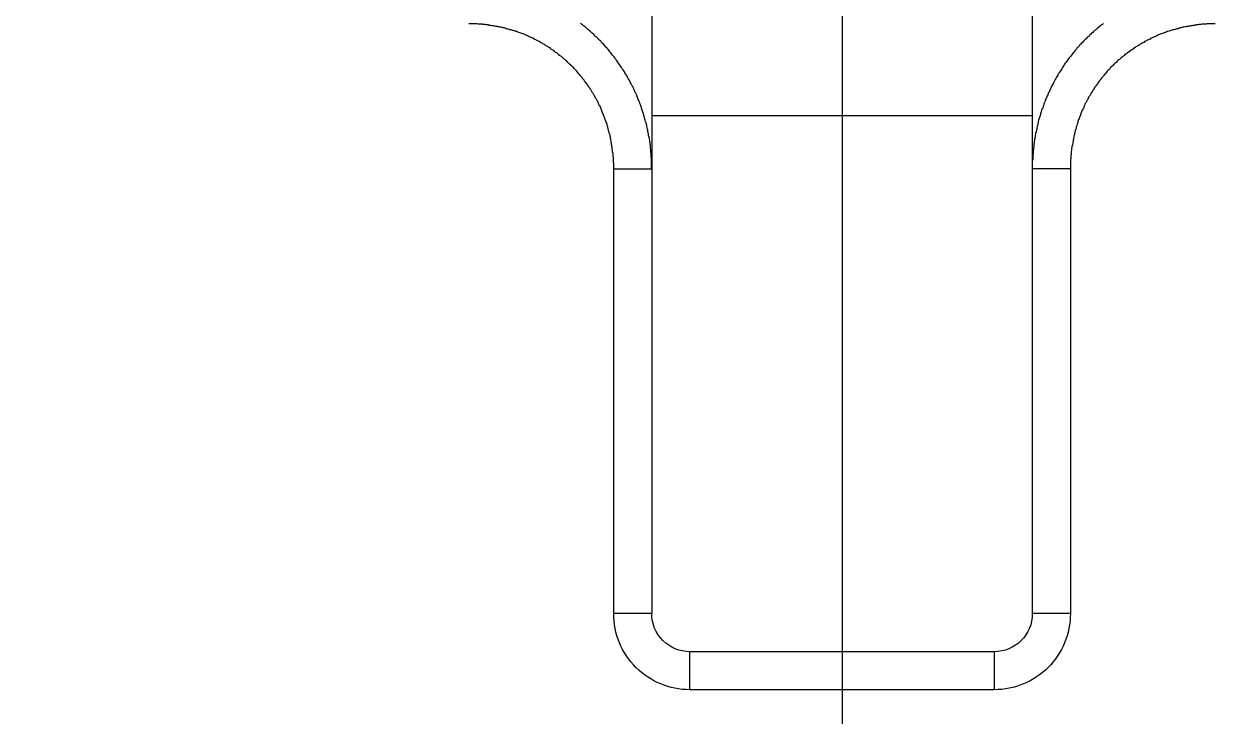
# Model space of a CAD drawing. Header units: millimetres. Extents: x 0 to 3800, y -67 to 2530.
# Drawn here: x 2340.594 to 2343.808, y 1008.626 to 1010.494 of the extents above; entities that cross this region are included whole.
import ezdxf
from ezdxf.lldxf.tags import DXFTag

# ---------------------------------------------------------------- set-up
doc = ezdxf.new("R2010")
doc.units = ezdxf.units.MM
doc.layers.add('내부선 및 부속', color=4, linetype='Continuous')
doc.layers.add('중심선', color=1, linetype='DASHED')
tags = doc.linetypes.add('DASHDOT', pattern=[70, 31, -13, 13, -13]).pattern_tags.tags
tags[10:11] = [DXFTag(74, 4), DXFTag(75, 0), DXFTag(340, '0'), DXFTag(46, 0.0), DXFTag(50, 0.0), DXFTag(44, 0.0), DXFTag(45, 0.0)]
tags[8:9] = [DXFTag(74, 4), DXFTag(75, 0), DXFTag(340, '0'), DXFTag(46, 0.0), DXFTag(50, 0.0), DXFTag(44, 0.0), DXFTag(45, 0.0)]
tags[6:7] = [DXFTag(74, 4), DXFTag(75, 0), DXFTag(340, '0'), DXFTag(46, 0.0), DXFTag(50, 0.0), DXFTag(44, 0.0), DXFTag(45, 0.0)]
tags[4:5] = [DXFTag(74, 4), DXFTag(75, 0), DXFTag(340, '0'), DXFTag(46, 0.0), DXFTag(50, 0.0), DXFTag(44, 0.0), DXFTag(45, 0.0)]
tags = doc.linetypes.add('DASHED', pattern=[25.72, 12.86, -12.86]).pattern_tags.tags
tags[6:7] = [DXFTag(74, 4), DXFTag(75, 0), DXFTag(340, '0'), DXFTag(46, 0.0), DXFTag(50, 0.0), DXFTag(44, 0.0), DXFTag(45, 0.0)]
tags[4:5] = [DXFTag(74, 4), DXFTag(75, 0), DXFTag(340, '0'), DXFTag(46, 0.0), DXFTag(50, 0.0), DXFTag(44, 0.0), DXFTag(45, 0.0)]

msp = doc.modelspace()

# ---------------------------------------------------------------- linework, layer by layer
at = {"layer": '내부선 및 부속', "linetype": 'Continuous'}
for p, q in [((2342.2879, 1013.3167), (2342.2879, 1008.9026)), ((2343.3144, 1013.3167), (2343.3144, 1008.9026)), ((2342.2879, 1010.2465), (2343.3144, 1010.2465)), ((2342.1852, 1008.9026), (2342.1852, 1010.1029)), ((2342.1852, 1010.1029), (2342.2879, 1010.1029)), ((2343.4171, 1010.1029), (2343.3144, 1010.1029)), ((2343.4171, 1010.1029), (2343.4171, 1008.9026)), ((2342.2879, 1008.9026), (2342.1852, 1008.9026)), ((2343.4171, 1008.9026), (2343.3144, 1008.9026)), ((2342.3905, 1008.6973), (2342.3905, 1008.7999)), ((2343.2118, 1008.7999), (2342.3905, 1008.7999)), ((2343.2118, 1008.7999), (2343.2118, 1008.6973)), ((2343.2118, 1008.6973), (2342.3905, 1008.6973))]:
    msp.add_line(p, q, dxfattribs=at)
at = {"layer": '내부선 및 부속', "linetype": 'Continuous', "flags": 128}
for points in [[(2342.1854, 1010.1025), (2342.1854, 1010.1055), (2342.1854, 1010.1085), (2342.1854, 1010.1115), (2342.1854, 1010.1135), (2342.1854, 1010.1165), (2342.1844, 1010.1195), (2342.1844, 1010.1225), (2342.1844, 1010.1245), (2342.1844, 1010.1275), (2342.1844, 1010.1305), (2342.1844, 1010.1335), (2342.1834, 1010.1355), (2342.1834, 1010.1385), (2342.1834, 1010.1415), (2342.1834, 1010.1445), (2342.1824, 1010.1465), (2342.1824, 1010.1495), (2342.1824, 1010.1525), (2342.1814, 1010.1545), (2342.1814, 1010.1575), (2342.1814, 1010.1605), (2342.1804, 1010.1635), (2342.1804, 1010.1655), (2342.1794, 1010.1685), (2342.1794, 1010.1715), (2342.1784, 1010.1745), (2342.1784, 1010.1765), (2342.1774, 1010.1795), (2342.1774, 1010.1825), (2342.1764, 1010.1845), (2342.1764, 1010.1875), (2342.1754, 1010.1905), (2342.1754, 1010.1925), (2342.1744, 1010.1955), (2342.1734, 1010.1985), (2342.1734, 1010.2015), (2342.1724, 1010.2035), (2342.1714, 1010.2065), (2342.1704, 1010.2095), (2342.1704, 1010.2115), (2342.1694, 1010.2145), (2342.1684, 1010.2175), (2342.1674, 1010.2195), (2342.1674, 1010.2225), (2342.1664, 1010.2245), (2342.1654, 1010.2275), (2342.1644, 1010.2305), (2342.1634, 1010.2325), (2342.1624, 1010.2355), (2342.1614, 1010.2385), (2342.1604, 1010.2405), (2342.1594, 1010.2435), (2342.1584, 1010.2455), (2342.1574, 1010.2485), (2342.1564, 1010.2505), (2342.1554, 1010.2535), (2342.1544, 1010.2565), (2342.1534, 1010.2585), (2342.1524, 1010.2615), (2342.1514, 1010.2635), (2342.1504, 1010.2665), (2342.1494, 1010.2685), (2342.1484, 1010.2715), (2342.1464, 1010.2735), (2342.1454, 1010.2765), (2342.1444, 1010.2785), (2342.1434, 1010.2815), (2342.1424, 1010.2835), (2342.1404, 1010.2865), (2342.1394, 1010.2885), (2342.1384, 1010.2905), (2342.1364, 1010.2935), (2342.1354, 1010.2955), (2342.1344, 1010.2985), (2342.1324, 1010.3005), (2342.1314, 1010.3025), (2342.1294, 1010.3055), (2342.1284, 1010.3075), (2342.1274, 1010.3095), (2342.1254, 1010.3125), (2342.1244, 1010.3145), (2342.1224, 1010.3165), (2342.1214, 1010.3195), (2342.1194, 1010.3215), (2342.1184, 1010.3235), (2342.1164, 1010.3265), (2342.1154, 1010.3285), (2342.1134, 1010.3305), (2342.1114, 1010.3325), (2342.1104, 1010.3355), (2342.1084, 1010.3375), (2342.1064, 1010.3395), (2342.1054, 1010.3415), (2342.1034, 1010.3435), (2342.1014, 1010.3465), (2342.1004, 1010.3485), (2342.0984, 1010.3505), (2342.0964, 1010.3525), (2342.0944, 1010.3545), (2342.0934, 1010.3565), (2342.0934, 1010.3565), (2342.0914, 1010.3585), (2342.0894, 1010.3605), (2342.0874, 1010.3635), (2342.0854, 1010.3655), (2342.0844, 1010.3675), (2342.0824, 1010.3695), (2342.0804, 1010.3715), (2342.0784, 1010.3735), (2342.0764, 1010.3755), (2342.0744, 1010.3775), (2342.0724, 1010.3795), (2342.0704, 1010.3815), (2342.0684, 1010.3835), (2342.0664, 1010.3845), (2342.0644, 1010.3865), (2342.0624, 1010.3885), (2342.0604, 1010.3905), (2342.0584, 1010.3925), (2342.0564, 1010.3945), (2342.0544, 1010.3965), (2342.0524, 1010.3975), (2342.0504, 1010.3995), (2342.0484, 1010.4015), (2342.0464, 1010.4035), (2342.0444, 1010.4055), (2342.0424, 1010.4065), (2342.0394, 1010.4085), (2342.0374, 1010.4105), (2342.0354, 1010.4115), (2342.0334, 1010.4135), (2342.0314, 1010.4155), (2342.0284, 1010.4165), (2342.0264, 1010.4185), (2342.0244, 1010.4205), (2342.0224, 1010.4215), (2342.0194, 1010.4235), (2342.0174, 1010.4245), (2342.0154, 1010.4265), (2342.0134, 1010.4285), (2342.0104, 1010.4295), (2342.0084, 1010.4315), (2342.0064, 1010.4325), (2342.0034, 1010.4345), (2342.0014, 1010.4355), (2341.9994, 1010.4365), (2341.9964, 1010.4385), (2341.9944, 1010.4395), (2341.9924, 1010.4415), (2341.9894, 1010.4425), (2341.9874, 1010.4435), (2341.9844, 1010.4455), (2341.9824, 1010.4465), (2341.9804, 1010.4475), (2341.9774, 1010.4495), (2341.9754, 1010.4505), (2341.9724, 1010.4515), (2341.9704, 1010.4525), (2341.9674, 1010.4545), (2341.9654, 1010.4555), (2341.9624, 1010.4565), (2341.9604, 1010.4575), (2341.9574, 1010.4585), (2341.9554, 1010.4595), (2341.9524, 1010.4615), (2341.9504, 1010.4625), (2341.9474, 1010.4635), (2341.9454, 1010.4645), (2341.9424, 1010.4655), (2341.9394, 1010.4665), (2341.9374, 1010.4675), (2341.9344, 1010.4685), (2341.9324, 1010.4695), (2341.9294, 1010.4705), (2341.9264, 1010.4715), (2341.9244, 1010.4725), (2341.9214, 1010.4725), (2341.9194, 1010.4735), (2341.9164, 1010.4745), (2341.9134, 1010.4755), (2341.9114, 1010.4765), (2341.9084, 1010.4775), (2341.9054, 1010.4775), (2341.9034, 1010.4785), (2341.9004, 1010.4795), (2341.8974, 1010.4805), (2341.8954, 1010.4805), (2341.8924, 1010.4815), (2341.8894, 1010.4825), (2341.8874, 1010.4825), (2341.8844, 1010.4835), (2341.8814, 1010.4845), (2341.8794, 1010.4845), (2341.8764, 1010.4855), (2341.8734, 1010.4855), (2341.8714, 1010.4865), (2341.8684, 1010.4865), (2341.8654, 1010.4875), (2341.8624, 1010.4875), (2341.8604, 1010.4885), (2341.8574, 1010.4885), (2341.8574, 1010.4885), (2341.8544, 1010.4895), (2341.8524, 1010.4895), (2341.8494, 1010.4895), (2341.8464, 1010.4905), (2341.8434, 1010.4905), (2341.8414, 1010.4905), (2341.8384, 1010.4915), (2341.8354, 1010.4915), (2341.8324, 1010.4915), (2341.8304, 1010.4925), (2341.8274, 1010.4925), (2341.8244, 1010.4925), (2341.8214, 1010.4925), (2341.8194, 1010.4925), (2341.8164, 1010.4935), (2341.8134, 1010.4935), (2341.8104, 1010.4935), (2341.8084, 1010.4935), (2341.8054, 1010.4935), (2341.8024, 1010.4935), (2341.7994, 1010.4935), (2341.7974, 1010.4935), (2341.7944, 1010.4935), (2341.7944, 1010.4935)], [(2342.2874, 1010.1025), (2342.2874, 1010.1065), (2342.2874, 1010.1095), (2342.2874, 1010.1135), (2342.2874, 1010.1165), (2342.2874, 1010.1205), (2342.2874, 1010.1235), (2342.2874, 1010.1275), (2342.2874, 1010.1305), (2342.2864, 1010.1345), (2342.2864, 1010.1375), (2342.2864, 1010.1405), (2342.2864, 1010.1445), (2342.2854, 1010.1475), (2342.2854, 1010.1515), (2342.2854, 1010.1545), (2342.2844, 1010.1585), (2342.2844, 1010.1615), (2342.2844, 1010.1655), (2342.2834, 1010.1685), (2342.2834, 1010.1725), (2342.2824, 1010.1755), (2342.2824, 1010.1785), (2342.2814, 1010.1825), (2342.2814, 1010.1855), (2342.2804, 1010.1895), (2342.2794, 1010.1925), (2342.2794, 1010.1965), (2342.2784, 1010.1995), (2342.2774, 1010.2025), (2342.2774, 1010.2065), (2342.2764, 1010.2095), (2342.2754, 1010.2135), (2342.2744, 1010.2165), (2342.2744, 1010.2195), (2342.2734, 1010.2235), (2342.2724, 1010.2265), (2342.2714, 1010.2305), (2342.2704, 1010.2335), (2342.2694, 1010.2365), (2342.2684, 1010.2405), (2342.2674, 1010.2435), (2342.2664, 1010.2465), (2342.2654, 1010.2505), (2342.2644, 1010.2535), (2342.2634, 1010.2565), (2342.2624, 1010.2605), (2342.2614, 1010.2635), (2342.2604, 1010.2665), (2342.2594, 1010.2705), (2342.2584, 1010.2735), (2342.2564, 1010.2765), (2342.2554, 1010.2795), (2342.2544, 1010.2835), (2342.2534, 1010.2865), (2342.2514, 1010.2895), (2342.2504, 1010.2925), (2342.2494, 1010.2965), (2342.2474, 1010.2995), (2342.2464, 1010.3025), (2342.2454, 1010.3055), (2342.2434, 1010.3085), (2342.2424, 1010.3115), (2342.2404, 1010.3155), (2342.2394, 1010.3185), (2342.2374, 1010.3215), (2342.2364, 1010.3245), (2342.2344, 1010.3275), (2342.2324, 1010.3305), (2342.2314, 1010.3335), (2342.2294, 1010.3365), (2342.2284, 1010.3395), (2342.2264, 1010.3435), (2342.2244, 1010.3465), (2342.2224, 1010.3495), (2342.2214, 1010.3525), (2342.2194, 1010.3555), (2342.2174, 1010.3585), (2342.2154, 1010.3615), (2342.2144, 1010.3645), (2342.2124, 1010.3665), (2342.2104, 1010.3695), (2342.2084, 1010.3725), (2342.2064, 1010.3755), (2342.2044, 1010.3785), (2342.2024, 1010.3815), (2342.2004, 1010.3845), (2342.1984, 1010.3875), (2342.1964, 1010.3905), (2342.1944, 1010.3925), (2342.1924, 1010.3955), (2342.1904, 1010.3985), (2342.1884, 1010.4015), (2342.1864, 1010.4045), (2342.1844, 1010.4065), (2342.1824, 1010.4095), (2342.1794, 1010.4125), (2342.1774, 1010.4155), (2342.1754, 1010.4175), (2342.1734, 1010.4205), (2342.1714, 1010.4235), (2342.1714, 1010.4235), (2342.1684, 1010.4255), (2342.1664, 1010.4285), (2342.1644, 1010.4305), (2342.1624, 1010.4335), (2342.1594, 1010.4365), (2342.1574, 1010.4385), (2342.1544, 1010.4415), (2342.1524, 1010.4435), (2342.1504, 1010.4465), (2342.1474, 1010.4485), (2342.1454, 1010.4515), (2342.1424, 1010.4535), (2342.1404, 1010.4565), (2342.1374, 1010.4585), (2342.1354, 1010.4605), (2342.1324, 1010.4635), (2342.1304, 1010.4655), (2342.1274, 1010.4685), (2342.1254, 1010.4705), (2342.1224, 1010.4725), (2342.1194, 1010.4755), (2342.1174, 1010.4775), (2342.1144, 1010.4795), (2342.1114, 1010.4815), (2342.1094, 1010.4845), (2342.1064, 1010.4865), (2342.1034, 1010.4885), (2342.1014, 1010.4905), (2342.0984, 1010.4925), (2342.0954, 1010.4945)], [(2343.5064, 1010.4945), (2343.5044, 1010.4925), (2343.5014, 1010.4905), (2343.4984, 1010.4885), (2343.4954, 1010.4865), (2343.4934, 1010.4845), (2343.4904, 1010.4815), (2343.4874, 1010.4795), (2343.4874, 1010.4795), (2343.4854, 1010.4775), (2343.4824, 1010.4755), (2343.4794, 1010.4725), (2343.4774, 1010.4705), (2343.4744, 1010.4685), (2343.4724, 1010.4655), (2343.4694, 1010.4635), (2343.4674, 1010.4605), (2343.4644, 1010.4585), (2343.4624, 1010.4565), (2343.4594, 1010.4535), (2343.4574, 1010.4515), (2343.4544, 1010.4485), (2343.4524, 1010.4465), (2343.4494, 1010.4435), (2343.4474, 1010.4415), (2343.4454, 1010.4385), (2343.4424, 1010.4365), (2343.4404, 1010.4335), (2343.4384, 1010.4305), (2343.4354, 1010.4285), (2343.4334, 1010.4255), (2343.4314, 1010.4235), (2343.4294, 1010.4205), (2343.4264, 1010.4175), (2343.4244, 1010.4155), (2343.4224, 1010.4125), (2343.4204, 1010.4095), (2343.4184, 1010.4065), (2343.4164, 1010.4045), (2343.4134, 1010.4015), (2343.4114, 1010.3985), (2343.4094, 1010.3955), (2343.4074, 1010.3925), (2343.4054, 1010.3905), (2343.4034, 1010.3875), (2343.4014, 1010.3845), (2343.3994, 1010.3815), (2343.3974, 1010.3785), (2343.3954, 1010.3755), (2343.3944, 1010.3725), (2343.3924, 1010.3695), (2343.3904, 1010.3665), (2343.3884, 1010.3645), (2343.3864, 1010.3615), (2343.3844, 1010.3585), (2343.3834, 1010.3555), (2343.3814, 1010.3525), (2343.3794, 1010.3495), (2343.3774, 1010.3465), (2343.3764, 1010.3435), (2343.3744, 1010.3395), (2343.3724, 1010.3365), (2343.3714, 1010.3335), (2343.3694, 1010.3305), (2343.3674, 1010.3275), (2343.3664, 1010.3245), (2343.3644, 1010.3215), (2343.3634, 1010.3185), (2343.3614, 1010.3155), (2343.3604, 1010.3115), (2343.3584, 1010.3085), (2343.3574, 1010.3055), (2343.3564, 1010.3025), (2343.3544, 1010.2995), (2343.3534, 1010.2965), (2343.3514, 1010.2925), (2343.3504, 1010.2895), (2343.3494, 1010.2865), (2343.3484, 1010.2835), (2343.3464, 1010.2795), (2343.3454, 1010.2765), (2343.3444, 1010.2735), (2343.3434, 1010.2705), (2343.3424, 1010.2665), (2343.3404, 1010.2635), (2343.3394, 1010.2605), (2343.3384, 1010.2565), (2343.3374, 1010.2535), (2343.3364, 1010.2505), (2343.3354, 1010.2465), (2343.3344, 1010.2435), (2343.3334, 1010.2405), (2343.3324, 1010.2365), (2343.3314, 1010.2335), (2343.3304, 1010.2305), (2343.3304, 1010.2265), (2343.3294, 1010.2235), (2343.3284, 1010.2195), (2343.3274, 1010.2165), (2343.3264, 1010.2135), (2343.3264, 1010.2095), (2343.3254, 1010.2065), (2343.3244, 1010.2025), (2343.3234, 1010.1995), (2343.3234, 1010.1965), (2343.3224, 1010.1925), (2343.3224, 1010.1895), (2343.3214, 1010.1855), (2343.3204, 1010.1825), (2343.3204, 1010.1825), (2343.3204, 1010.1785), (2343.3194, 1010.1755), (2343.3194, 1010.1725), (2343.3184, 1010.1685), (2343.3184, 1010.1655), (2343.3184, 1010.1615), (2343.3174, 1010.1585), (2343.3174, 1010.1545), (2343.3164, 1010.1515), (2343.3164, 1010.1475), (2343.3164, 1010.1445), (2343.3154, 1010.1405), (2343.3154, 1010.1375), (2343.3154, 1010.1345), (2343.3154, 1010.1305), (2343.3154, 1010.1275), (2343.3144, 1010.1235), (2343.3144, 1010.1205), (2343.3144, 1010.1165), (2343.3144, 1010.1135), (2343.3144, 1010.1095), (2343.3144, 1010.1065), (2343.3144, 1010.1025), (2343.3144, 1010.1025)], [(2343.8074, 1010.4935), (2343.8054, 1010.4935), (2343.8024, 1010.4935), (2343.7994, 1010.4935), (2343.7974, 1010.4935), (2343.7944, 1010.4935), (2343.7914, 1010.4935), (2343.7884, 1010.4935), (2343.7864, 1010.4935), (2343.7834, 1010.4925), (2343.7804, 1010.4925), (2343.7774, 1010.4925), (2343.7754, 1010.4925), (2343.7724, 1010.4925), (2343.7694, 1010.4915), (2343.7664, 1010.4915), (2343.7644, 1010.4915), (2343.7614, 1010.4905), (2343.7584, 1010.4905), (2343.7554, 1010.4905), (2343.7534, 1010.4895), (2343.7504, 1010.4895), (2343.7474, 1010.4895), (2343.7454, 1010.4885), (2343.7424, 1010.4885), (2343.7394, 1010.4875), (2343.7364, 1010.4875), (2343.7344, 1010.4865), (2343.7314, 1010.4865), (2343.7284, 1010.4855), (2343.7264, 1010.4855), (2343.7234, 1010.4845), (2343.7204, 1010.4845), (2343.7174, 1010.4835), (2343.7154, 1010.4825), (2343.7124, 1010.4825), (2343.7094, 1010.4815), (2343.7074, 1010.4805), (2343.7044, 1010.4805), (2343.7014, 1010.4795), (2343.6994, 1010.4785), (2343.6964, 1010.4775), (2343.6934, 1010.4775), (2343.6914, 1010.4765), (2343.6884, 1010.4755), (2343.6854, 1010.4745), (2343.6834, 1010.4735), (2343.6804, 1010.4725), (2343.6784, 1010.4725), (2343.6754, 1010.4715), (2343.6724, 1010.4705), (2343.6704, 1010.4695), (2343.6674, 1010.4685), (2343.6654, 1010.4675), (2343.6624, 1010.4665), (2343.6594, 1010.4655), (2343.6574, 1010.4645), (2343.6544, 1010.4635), (2343.6524, 1010.4625), (2343.6494, 1010.4615), (2343.6474, 1010.4595), (2343.6444, 1010.4585), (2343.6424, 1010.4575), (2343.6394, 1010.4565), (2343.6374, 1010.4555), (2343.6344, 1010.4545), (2343.6324, 1010.4525), (2343.6294, 1010.4515), (2343.6274, 1010.4505), (2343.6244, 1010.4495), (2343.6224, 1010.4475), (2343.6204, 1010.4465), (2343.6174, 1010.4455), (2343.6154, 1010.4435), (2343.6124, 1010.4425), (2343.6104, 1010.4415), (2343.6084, 1010.4395), (2343.6054, 1010.4385), (2343.6034, 1010.4365), (2343.6004, 1010.4355), (2343.5984, 1010.4345), (2343.5964, 1010.4325), (2343.5934, 1010.4315), (2343.5914, 1010.4295), (2343.5894, 1010.4285), (2343.5874, 1010.4265), (2343.5844, 1010.4245), (2343.5824, 1010.4235), (2343.5804, 1010.4215), (2343.5774, 1010.4205), (2343.5754, 1010.4185), (2343.5734, 1010.4165), (2343.5714, 1010.4155), (2343.5694, 1010.4135), (2343.5664, 1010.4115), (2343.5644, 1010.4105), (2343.5624, 1010.4085), (2343.5604, 1010.4065), (2343.5584, 1010.4055), (2343.5564, 1010.4035), (2343.5544, 1010.4015), (2343.5544, 1010.4015), (2343.5514, 1010.3995), (2343.5494, 1010.3975), (2343.5474, 1010.3965), (2343.5454, 1010.3945), (2343.5434, 1010.3925), (2343.5414, 1010.3905), (2343.5394, 1010.3885), (2343.5374, 1010.3865), (2343.5354, 1010.3845), (2343.5334, 1010.3835), (2343.5314, 1010.3815), (2343.5294, 1010.3795), (2343.5274, 1010.3775), (2343.5254, 1010.3755), (2343.5244, 1010.3735), (2343.5224, 1010.3715), (2343.5204, 1010.3695), (2343.5184, 1010.3675), (2343.5164, 1010.3655), (2343.5144, 1010.3635), (2343.5124, 1010.3605), (2343.5114, 1010.3585), (2343.5094, 1010.3565), (2343.5074, 1010.3545), (2343.5054, 1010.3525), (2343.5044, 1010.3505), (2343.5024, 1010.3485), (2343.5004, 1010.3465), (2343.4984, 1010.3435), (2343.4974, 1010.3415), (2343.4954, 1010.3395), (2343.4934, 1010.3375), (2343.4924, 1010.3355), (2343.4904, 1010.3325), (2343.4894, 1010.3305), (2343.4874, 1010.3285), (2343.4854, 1010.3265), (2343.4844, 1010.3235), (2343.4824, 1010.3215), (2343.4814, 1010.3195), (2343.4794, 1010.3165), (2343.4784, 1010.3145), (2343.4764, 1010.3125), (2343.4754, 1010.3095), (2343.4734, 1010.3075), (2343.4724, 1010.3055), (2343.4714, 1010.3025), (2343.4694, 1010.3005), (2343.4684, 1010.2985), (2343.4664, 1010.2955), (2343.4654, 1010.2935), (2343.4644, 1010.2905), (2343.4634, 1010.2885), (2343.4614, 1010.2865), (2343.4604, 1010.2835), (2343.4594, 1010.2815), (2343.4574, 1010.2785), (2343.4564, 1010.2765), (2343.4554, 1010.2735), (2343.4544, 1010.2715), (2343.4534, 1010.2685), (2343.4524, 1010.2665), (2343.4504, 1010.2635), (2343.4494, 1010.2615), (2343.4484, 1010.2585), (2343.4474, 1010.2565), (2343.4464, 1010.2535), (2343.4454, 1010.2505), (2343.4444, 1010.2485), (2343.4434, 1010.2455), (2343.4424, 1010.2435), (2343.4414, 1010.2405), (2343.4404, 1010.2385), (2343.4394, 1010.2355), (2343.4384, 1010.2325), (2343.4374, 1010.2305), (2343.4374, 1010.2275), (2343.4364, 1010.2245), (2343.4354, 1010.2225), (2343.4344, 1010.2195), (2343.4334, 1010.2175), (2343.4324, 1010.2145), (2343.4324, 1010.2115), (2343.4314, 1010.2095), (2343.4304, 1010.2065), (2343.4304, 1010.2035), (2343.4294, 1010.2015), (2343.4284, 1010.1985), (2343.4284, 1010.1955), (2343.4274, 1010.1925), (2343.4264, 1010.1905), (2343.4264, 1010.1875), (2343.4254, 1010.1845), (2343.4254, 1010.1825), (2343.4244, 1010.1795), (2343.4244, 1010.1765), (2343.4234, 1010.1745), (2343.4234, 1010.1715), (2343.4224, 1010.1685), (2343.4224, 1010.1655), (2343.4224, 1010.1655), (2343.4214, 1010.1635), (2343.4214, 1010.1605), (2343.4204, 1010.1575), (2343.4204, 1010.1545), (2343.4204, 1010.1525), (2343.4194, 1010.1495), (2343.4194, 1010.1465), (2343.4194, 1010.1445), (2343.4194, 1010.1415), (2343.4184, 1010.1385), (2343.4184, 1010.1355), (2343.4184, 1010.1335), (2343.4184, 1010.1305), (2343.4174, 1010.1275), (2343.4174, 1010.1245), (2343.4174, 1010.1225), (2343.4174, 1010.1195), (2343.4174, 1010.1165), (2343.4174, 1010.1135), (2343.4174, 1010.1115), (2343.4174, 1010.1085), (2343.4174, 1010.1055), (2343.4174, 1010.1025), (2343.4174, 1010.1025)]]:
    msp.add_lwpolyline(points, dxfattribs=at)
for points in [[(2342.3905, 1008.6973, -0.414214), (2342.1852, 1008.9026)], [(2342.3905, 1008.7999, -0.414214), (2342.2879, 1008.9026)], [(2343.3144, 1008.9026, -0.414214), (2343.2118, 1008.7999)], [(2343.4171, 1008.9026, -0.414214), (2343.2118, 1008.6973)]]:
    msp.add_lwpolyline(points, format="xyb", dxfattribs=at)
at = {"layer": '내부선 및 부속', "linetype": 'Continuous'}
for radius in [4.3115, 4.1575]:
    msp.add_circle((2342.8011, 1011.1097), radius, dxfattribs=at)
at = {"layer": '중심선', "linetype": 'DASHDOT'}
msp.add_line((2342.8011, 1114.625), (2342.8011, 659.1362), dxfattribs=at)

doc.saveas('drawing.dxf')
